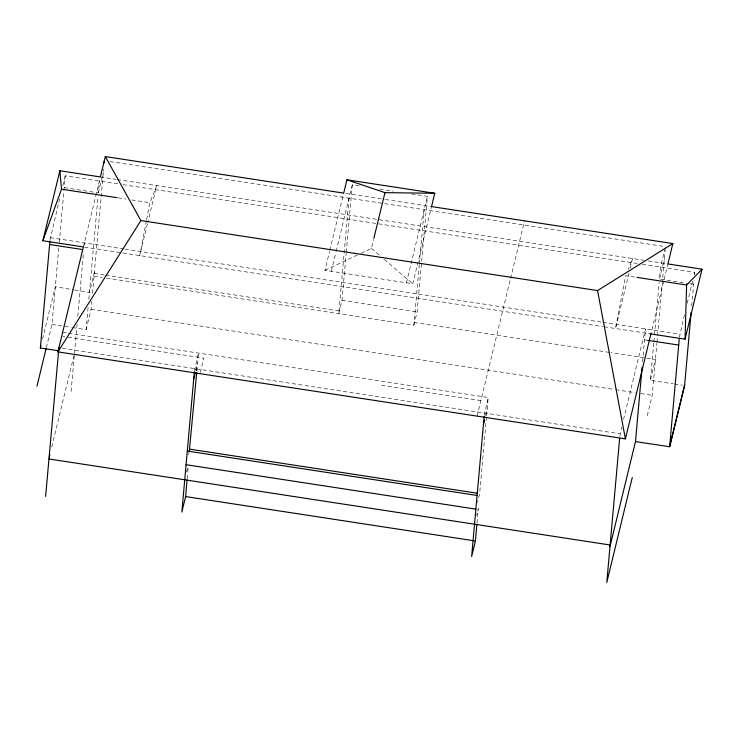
<?xml version="1.0" encoding="UTF-8"?>
<svg xmlns="http://www.w3.org/2000/svg" width="739" height="739" viewBox="0 0 739 739"><rect width="100%" height="100%" fill="white"/><g stroke="black" fill="none" stroke-linecap="round" stroke-linejoin="round"><path stroke-width="0.55" stroke-dasharray="3.69 2.77" d="M50.012 239.916L59.6 198.994M46.335 347.616L51.97 324.43L58.787 247.999M59.296 242.309L65.235 175.808L118.545 183.974M71.101 391.485L74.316 355.487M74.519 353.233L77.087 324.476M77.798 316.44L83.553 252.027M84.163 245.163L84.366 242.863M72.459 327.571L86.121 329.659L88.135 307.128M88.837 299.24L98.019 196.306M64.173 187.632L98.333 192.87L99.386 181.037M86.121 329.659L91.073 309.281L91.784 301.29M92.495 293.3L103.571 169.268M194.468 370.673L198.422 353.066L196.786 371.449M187.207 478.733L188.297 466.485M349.057 198.172L338.748 313.678L341.981 300.357L346.166 253.468M346.268 252.332L352.291 184.852L361.399 186.246M106.545 278.086L413.886 325.197L419.318 264.377M419.419 263.241L424.195 209.691M413.886 325.197L417.119 311.876L427.428 196.371L411.494 193.923M484.248 415.3L488.23 397.49L68.367 333.132M477.015 523.157L478.309 508.672L476.692 515.332M486.493 416.907L479.648 493.597L477.496 502.474M486.595 415.761L488.23 397.49M619.845 436.093L621.684 427.077M642.588 361.907L645.535 328.883L623.587 419.235M653.766 343.081L650.44 380.326L673.211 383.818M653.867 341.935L654.375 336.217M654.477 335.081L659.17 282.492M647.29 415.678L652.232 395.3L656.869 343.432M656.971 342.286L657.479 336.559M657.581 335.414L665.211 249.948M679.4 337.409L684.517 314.241M691.695 306.02L694.023 279.933M694.503 274.585L694.706 272.294L641.591 264.146M146.387 220.721L139.736 255.592L147.56 223.372M146.608 219.594L149.832 202.717L156.733 185.591L147.828 222.254M62.815 185.738L65.235 175.808M42.539 339.081L55.333 286.732L73.521 289.79M83.378 246.955L100.135 177.979M98.333 192.87L103.284 172.492M51.748 446.993L73.974 355.468M94.389 272.091L89.437 292.478L74.657 289.984M195.881 370.1L197.498 363.44M200.278 372.548L203.788 358.119L66.233 337.039M188.5 454.716L189.036 452.499M186.616 472.018L187.965 466.475M385.342 199.493L431.539 206.578L412.787 283.776L324.948 270.317L329.52 251.482M329.788 250.373L343.7 193.11M331.294 271.287L335.875 252.452M336.143 251.343L353.279 180.769M361.094 253.265L371.421 248.396L373.592 239.473M406.441 282.806L427.428 196.371M477.108 416.131L510.289 279.527M510.557 278.418L524.542 220.832M485.597 415.549L487.213 408.889M629.018 273.051L615.541 328.522L625.637 275.656L636.926 277.384M630.21 268.128L632.547 258.53L628.233 269.227M665.239 247.759L660.555 267.056L659.484 279.065L664.426 258.678M650.505 379.661L655.438 359.468L611.042 352.669M687.196 303.202L692.563 281.125M694.17 274.502L694.706 272.294M324.948 270.317L360.059 253.754M379.615 189.045L393.277 191.133M345.815 193.433L384.206 199.318M110.028 161.536L665.497 246.678M100.375 176.954L116.162 179.374M117.289 179.549L643.697 260.239M648.158 260.922L667.899 263.943L650.893 333.945L604.132 326.777M123.053 184.667L637.129 263.463M660.62 279.231L689.081 283.6M690.217 283.776L693.635 284.293M118.12 197.858L126.046 199.077M131.708 199.946L149.832 202.717M50.215 237.635L123.819 248.914M124.946 249.089L601.703 322.167M602.848 322.343L679.686 334.12M84.505 247.122L602.996 326.601M644.556 339.838L647.974 340.365M341.981 300.357L417.119 311.876M94.269 273.448L104.513 275.019M105.649 275.194L338.989 310.953M414.126 322.481L609.906 352.494M94.029 276.164L101.991 277.393M674.347 383.994L682.319 385.213M91.073 309.281L614.599 389.527M615.735 389.702L635.124 392.677M640.833 393.545L652.232 395.3M51.97 324.43L71.323 327.395M62.658 332.254L67.221 332.956M62.806 336.513L65.087 336.864M381.527 385.37L480.886 400.593M62.307 348.309L620.049 433.802M371.421 248.396L380.04 255.768M384.354 259.454L412.787 283.776M194.653 368.595L198.477 372.207"/><path stroke-width="1.11" d="M650.172 333.825L685.053 339.173L686.605 284.995L702.05 269.181L667.899 263.943L672.841 243.565L431.539 206.578L434.772 193.258L346.933 179.799L343.7 193.11L105.326 156.576L100.375 176.954L59.868 170.746L42.871 240.738L83.378 246.955L57.891 351.875L625.406 438.864L650.893 333.945M58.584 350.785L40.368 347.995L49.91 241.062M45.624 496.414L58.889 347.783M104.144 162.811L104.338 160.659M194.375 371.708L181.84 512.099L185.618 496.562L187.106 479.851M189.304 451.39L196.685 372.585M484.147 416.436L471.648 556.513L475.417 540.985L476.914 524.274M619.642 438.384L606.784 582.424L632.27 477.505M609.989 546.537L635.475 441.617L642.108 367.283M679.298 338.499L669.636 446.726L635.475 441.617M691.113 312.505L684.6 385.564L669.636 446.726L684.656 384.899M40.368 347.995L40.913 345.769M36.95 386.257L46.067 348.716M49.31 457.035L49.846 454.799M193.729 378.978L195.345 372.317M373.86 238.364L384.964 192.639L434.772 193.258M483.435 424.426L484.516 419.992M685.053 339.173L702.05 269.181M42.871 240.738L61.503 189.184L59.868 170.746M57.891 351.875L140.89 220.573L105.326 156.576M140.89 220.573L597.574 290.575L672.841 243.565M61.503 189.184L116.993 197.683M636.926 277.384L686.605 284.995M49.605 244.489L82.62 249.551M647.974 340.365L678.707 345.076M189.849 449.173L477.366 493.246M187.29 451.049L477.098 495.463M186.071 464.702L475.879 509.125M48.959 458.974L610.128 544.994M185.618 496.562L475.417 540.985M346.933 179.799L384.964 192.639M597.574 290.575L625.406 438.864"/></g></svg>
